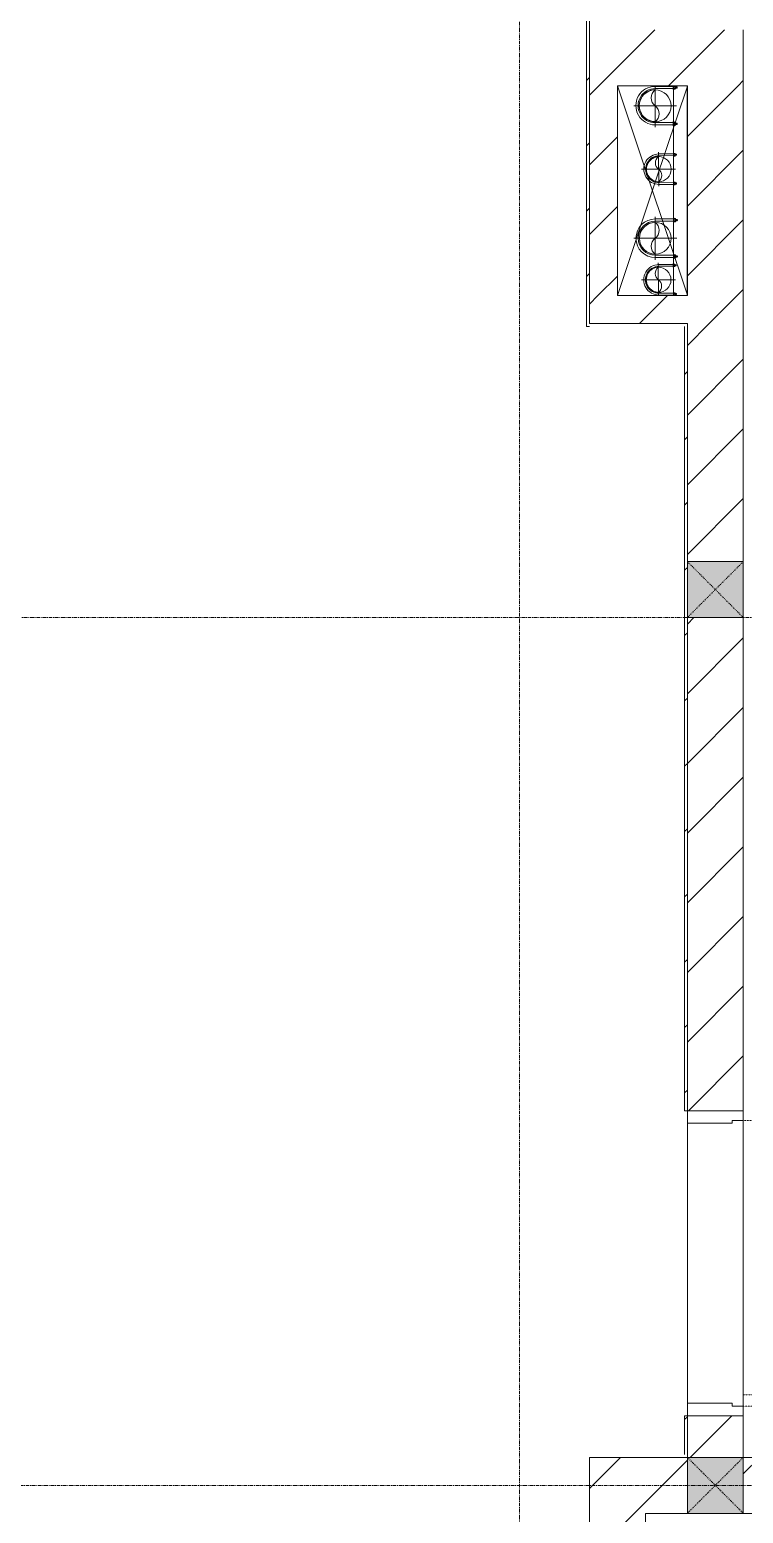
# Model space of a CAD drawing. Header units: millimetres. Extents: x 5359 to 218750, y -16347 to 109893.
# Drawn here: x 116502 to 119053, y 45237 to 50537 of the extents above; entities that cross this region are included whole.
import ezdxf

# ---------------------------------------------------------------- set-up
doc = ezdxf.new("R2010")
doc.units = ezdxf.units.MM
for name, pattern in [('Dash', [6, 3, -3]), ('Grid Line', [22.225, 12.7, -3.175, 3.175, -3.175]), ('IMPORT-CENTER _3_', [10.16, 6.35, -1.27, 1.27, -1.27]), ('NET VAN', [1.06, 0.53, -0.53])]:
    doc.linetypes.add(name, pattern=pattern)
for name, color, linetype, lineweight in [('0-1', 7, 'Continuous', 5), ('0-2', 9, 'Continuous', 9), ('A-DETL-GENF-2', 9, 'NET VAN', 9), ('A-DOOR', 31, 'Continuous', 9), ('A-DOOR-FRAM', 31, 'Continuous', 9), ('A-FLOR', 192, 'Continuous', 9), ('A-FLOR-1', 9, 'Continuous', 9), ('A-WALL', 113, 'Continuous', 9), ('A-WALL-3', 113, 'Continuous', 18), ('A-WALL-PATT-3', 111, 'Continuous', 9), ('G-IMPT', 8, 'Continuous', 9), ('G-IMPT-1', 8, 'IMPORT-CENTER _3_', 9), ('I-WALL-3', 2, 'Continuous', 18), ('M-EQPM', 50, 'Continuous', 9), ('S-COLS', 52, 'Continuous', 9), ('S-COLS-1', 253, 'Continuous', 5), ('S-COLS-4', 52, 'Continuous', 18), ('S-COLS-5', 52, 'Dash', 9), ('S-COLS-HDLN', 52, 'Dash', 9), ('S-GRID-1', 1, 'Grid Line', 9)]:
    doc.layers.add(name, color=color, linetype=linetype, lineweight=lineweight)
pattern_1 = [(45, (0, 0), (-124.4508, 124.4508), [])]
pattern_2 = [(45, (0, 0), (-116.67262, 116.67262), [])]

# ---------------------------------------------------------------- blocks, each defined once
blk = doc.blocks.new('NCV_TKTC_TANG 1_rvt-1-TKCS_MB ĐỊNH VỊ CỔNG-HÀNG RÀO')
at = {"layer": 'A-FLOR-1'}
blk.add_line((118852.7, 46630.3), (118852.7, 45630.3), dxfattribs=at)
blk = doc.blocks.new('TKTC_XREF_251221_MB TANG 1 - TKTC_XREF_260130_MB TANG 1_dwg_CUM U_DN100-V198-TKCS_MB ĐỊNH VỊ CỔNG-HÀNG RÀO')
at = {"layer": 'G-IMPT'}
blk.add_hatch(color=256, dxfattribs=at).paths.add_polyline_path([(0, -61), (0, -57), (14.8, -55.1), (28.5, -49.4), (40.3, -40.3), (49.4, -28.5), (55.1, -14.8), (57, 0), (55.1, 14.8), (49.4, 28.5), (40.3, 40.3), (28.5, 49.4), (14.8, 55.1), (0, 57), (0, 61), (15.8, 58.9), (30.5, 52.8), (43.1, 43.1), (52.8, 30.5), (58.9, 15.8), (61, 0), (58.9, -15.8), (52.8, -30.5), (43.1, -43.1), (30.5, -52.8), (15.8, -58.9)])
for p, q in [((-72.7, 69.3), (-72.7, 60.7)), ((-66.9, 67.9), (-71.7, 67.9)), ((-65, 69), (0, 69)), ((-79.1, 66.6), (-79.1, 63.4)), ((-76.6, 66.6), (-76.6, 63.4)), ((-74.6, 66.6), (-74.6, 63.4)), ((-66.9, 62.1), (-71.7, 62.1)), ((-79.1, -63.4), (-79.1, -66.6)), ((-76.6, -63.4), (-76.6, -66.6)), ((-74.6, -63.4), (-74.6, -66.6)), ((-72.7, -60.7), (-72.7, -69.3)), ((-66.9, -62.1), (-71.7, -62.1)), ((-66.9, -67.9), (-71.7, -67.9)), ((-66.9, -72.7), (-66.9, -70.8)), ((-65, -69), (0, -69))]:
    blk.add_line(p, q, dxfattribs=at)
at = {"layer": 'G-IMPT', "flags": 128}
for points in [[(-72.7, 67.6), (-78.1, 67.6), (-78.1, 62.4), (-72.7, 62.4)], [(-71.7, 59.2), (-66.9, 59.2), (-66.9, 70.8), (-71.7, 70.8)], [(-66.9, 70.8), (-66.9, 72.7), (-65, 72.7), (-65, 57.3), (-66.9, 57.3), (-66.9, 59.2)], [(-65, 61), (0, 61), (0, 57)], [(-72.7, -62.4), (-78.1, -62.4), (-78.1, -67.6), (-72.7, -67.6)], [(-71.7, -70.8), (-66.9, -70.8), (-66.9, -59.2), (-71.7, -59.2)], [(-66.9, -59.2), (-66.9, -57.3), (-65, -57.3), (-65, -72)], [(-65, -61), (0, -61), (0, -57)]]:
    blk.add_lwpolyline(points, dxfattribs=at)
at = {"layer": 'G-IMPT'}
for centre, radius, start, end in [((-78.1, 66.6), 0.96, 90, 180), ((-71.1, 69.3), 1.56, 112.61986, 247.38014), ((-67.9, 65), 4.8, 143.1301, 216.8699), ((0, 0), 69, 270, 90), ((-78.1, 63.4), 0.96, 180, 270), ((-71.1, 60.7), 1.56, 112.61986, 247.38014), ((0, 0), 61, 270, 90), ((0, 0), 57, 270, 90), ((-78.1, -63.4), 0.96, 90, 180), ((-78.1, -66.6), 0.96, 180, 270), ((-71.1, -60.7), 1.56, 112.61986, 247.38014), ((-67.9, -65), 4.8, 143.1301, 216.8699), ((-71.1, -69.3), 1.56, 112.61986, 247.38014)]:
    blk.add_arc(centre, radius, start, end, dxfattribs=at)
blk = doc.blocks.new('TKTC_XREF_251221_MB TANG 1 - TKTC_XREF_260130_MB TANG 1_dwg_$cc-V199-TKCS_MB ĐỊNH VỊ CỔNG-HÀNG RÀO')
at = {"layer": 'G-IMPT'}
blk.add_circle((0, 0), 0.5, dxfattribs=at)
for centre, radius, start, end in [((0, 0), 0.5, 90, 270), ((0.188, 0.25), 0.313, 126.8699, 233.1301), ((-0.188, -0.25), 0.313, 306.8699, 53.1301)]:
    blk.add_arc(centre, radius, start, end, dxfattribs=at)
at = {"layer": 'G-IMPT-1'}
for p, q in [((0, -0.628), (0, 0.673)), ((-0.673, 0), (0.673, 0))]:
    blk.add_line(p, q, dxfattribs=at)
blk = doc.blocks.new('TKTC_XREF_251221_MB TANG 1 - TKTC_XREF_260130_MB TANG 1_dwg_$cc-4202122-TKCS_MB ĐỊNH VỊ CỔNG-HÀNG RÀO')
at = {"layer": 'G-IMPT'}
blk.add_circle((0, 0), 0.5, dxfattribs=at)
for centre, radius, start, end in [((0, 0), 0.5, 90, 270), ((0.188, 0.25), 0.313, 126.8699, 233.1301), ((-0.188, -0.25), 0.313, 306.8699, 53.1301)]:
    blk.add_arc(centre, radius, start, end, dxfattribs=at)
at = {"layer": 'G-IMPT-1'}
for p, q in [((0, -0.673), (0, 0.673)), ((-0.673, 0), (0.673, 0))]:
    blk.add_line(p, q, dxfattribs=at)
blk = doc.blocks.new('TKTC_XREF_251221_MB TANG 1 - TKTC_XREF_260130_MB TANG 1_dwg_CUM U_DN100-4202112-TKCS_MB ĐỊNH VỊ CỔNG-HÀNG RÀO')
at = {"layer": 'G-IMPT'}
blk.add_hatch(color=256, dxfattribs=at).paths.add_polyline_path([(0, 61), (0, 57), (14.8, 55.1), (28.5, 49.4), (40.3, 40.3), (49.4, 28.5), (55.1, 14.8), (57, 0), (55.1, -14.8), (49.4, -28.5), (40.3, -40.3), (28.5, -49.4), (14.8, -55.1), (0, -57), (0, -61), (15.8, -58.9), (30.5, -52.8), (43.1, -43.1), (52.8, -30.5), (58.9, -15.8), (61, 0), (58.9, 15.8), (52.8, 30.5), (43.1, 43.1), (30.5, 52.8), (15.8, 58.9)])
for p, q in [((-79.1, 66.6), (-79.1, 63.4)), ((-76.6, 66.6), (-76.6, 63.4)), ((-74.6, 66.6), (-74.6, 63.4)), ((-72.7, 69.3), (-72.7, 60.7)), ((-66.9, 67.9), (-71.7, 67.9)), ((-66.9, 62.1), (-71.7, 62.1)), ((-65, 69), (0, 69)), ((-79.1, -63.4), (-79.1, -66.6)), ((-76.6, -63.4), (-76.6, -66.6)), ((-74.6, -63.4), (-74.6, -66.6)), ((-72.7, -60.7), (-72.7, -69.3)), ((-66.9, -62.1), (-71.7, -62.1)), ((-66.9, -67.9), (-71.7, -67.9)), ((-65, -69), (0, -69))]:
    blk.add_line(p, q, dxfattribs=at)
at = {"layer": 'G-IMPT', "flags": 128}
for points in [[(-72.7, 67.6), (-78.1, 67.6), (-78.1, 62.4), (-72.7, 62.4)], [(-71.7, 59.2), (-66.9, 59.2), (-66.9, 70.8), (-71.7, 70.8)], [(-66.9, 70.8), (-66.9, 72.7), (-65, 72.7), (-65, 57.3), (-66.9, 57.3), (-66.9, 59.2)], [(-65, 61), (0, 61), (0, 57)], [(-72.7, -62.4), (-78.1, -62.4), (-78.1, -67.6), (-72.7, -67.6)], [(-71.7, -70.8), (-66.9, -70.8), (-66.9, -59.2), (-71.7, -59.2)], [(-66.9, -59.2), (-66.9, -57.3), (-65, -57.3), (-65, -72.7), (-66.9, -72.7), (-66.9, -70.8)], [(-65, -61), (0, -61), (0, -57)]]:
    blk.add_lwpolyline(points, dxfattribs=at)
at = {"layer": 'G-IMPT'}
for centre, radius, start, end in [((-78.1, 66.6), 0.96, 90, 180), ((-78.1, 63.4), 0.96, 180, 270), ((-71.1, 69.3), 1.56, 112.6199, 247.3801), ((-67.9, 65), 4.8, 143.1301, 216.8699), ((-71.1, 60.7), 1.56, 112.6199, 247.3801), ((0, 0), 69, 270, 90), ((0, 0), 61, 270, 90), ((0, 0), 57, 270, 90), ((-78.1, -63.4), 0.96, 90, 180), ((-78.1, -66.6), 0.96, 180, 270), ((-71.1, -60.7), 1.56, 112.6199, 247.3801), ((-67.9, -65), 4.8, 143.1301, 216.8699), ((-71.1, -69.3), 1.56, 112.6199, 247.3801)]:
    blk.add_arc(centre, radius, start, end, dxfattribs=at)
blk = doc.blocks.new('TKTC_XREF_251221_MB TANG 1 - TKTC_XREF_260130_MB TANG 1_dwg_CUM U_DN100-V200-TKCS_MB ĐỊNH VỊ CỔNG-HÀNG RÀO')
at = {"layer": 'G-IMPT'}
blk.add_hatch(color=256, dxfattribs=at).paths.add_polyline_path([(0, 61), (0, 57), (14.8, 55.1), (28.5, 49.4), (40.3, 40.3), (49.4, 28.5), (55.1, 14.8), (57, 0), (55.1, -14.8), (49.4, -28.5), (40.3, -40.3), (28.5, -49.4), (14.8, -55.1), (0, -57), (0, -61), (15.8, -58.9), (30.5, -52.8), (43.1, -43.1), (52.8, -30.5), (58.9, -15.8), (61, 0), (58.9, 15.8), (52.8, 30.5), (43.1, 43.1), (30.5, 52.8), (15.8, 58.9)])
for p, q in [((-79.1, 66.6), (-79.1, 63.4)), ((-76.6, 66.6), (-76.6, 63.4)), ((-74.6, 66.6), (-74.6, 63.4)), ((-72.7, 69.3), (-72.7, 60.7)), ((-66.9, 67.9), (-71.7, 67.9)), ((-66.9, 62.1), (-71.7, 62.1)), ((-65, 69), (0, 69)), ((-79.1, -63.4), (-79.1, -66.6)), ((-76.6, -63.4), (-76.6, -66.6)), ((-74.6, -63.4), (-74.6, -66.6)), ((-72.7, -60.7), (-72.7, -69.3)), ((-66.9, -62.1), (-71.7, -62.1)), ((-66.9, -67.9), (-71.7, -67.9)), ((-65, -69), (0, -69))]:
    blk.add_line(p, q, dxfattribs=at)
at = {"layer": 'G-IMPT', "flags": 128}
for points in [[(-72.7, 67.6), (-78.1, 67.6), (-78.1, 62.4), (-72.7, 62.4)], [(-71.7, 59.2), (-66.9, 59.2), (-66.9, 70.8), (-71.7, 70.8)], [(-66.9, 70.8), (-66.9, 72.7), (-65, 72.7), (-65, 57.3), (-66.9, 57.3), (-66.9, 59.2)], [(-65, 61), (0, 61), (0, 57)], [(-72.7, -62.4), (-78.1, -62.4), (-78.1, -67.6), (-72.7, -67.6)], [(-71.7, -70.8), (-66.9, -70.8), (-66.9, -59.2), (-71.7, -59.2)], [(-66.9, -59.2), (-66.9, -57.3), (-65, -57.3), (-65, -71.5)], [(-65, -61), (0, -61), (0, -57)]]:
    blk.add_lwpolyline(points, dxfattribs=at)
at = {"layer": 'G-IMPT'}
for centre, radius, start, end in [((-78.1, 66.6), 0.96, 90, 180), ((-78.1, 63.4), 0.96, 180, 270), ((-71.1, 69.3), 1.56, 112.6199, 247.3801), ((-67.9, 65), 4.8, 143.1301, 216.8699), ((-71.1, 60.7), 1.56, 112.6199, 247.3801), ((0, 0), 69, 270, 90), ((0, 0), 61, 270, 90), ((0, 0), 57, 270, 90), ((-78.1, -63.4), 0.96, 90, 180), ((-78.1, -66.6), 0.96, 180, 270), ((-71.1, -60.7), 1.56, 112.6199, 247.3801), ((-67.9, -65), 4.8, 143.1301, 216.8699), ((-71.1, -69.3), 1.56, 112.6199, 247.3801)]:
    blk.add_arc(centre, radius, start, end, dxfattribs=at)
blk = doc.blocks.new('TKTC_XREF_251221_MB TANG 1 - TKTC_XREF_260130_MB TANG 1_dwg_$cc-V201-TKCS_MB ĐỊNH VỊ CỔNG-HÀNG RÀO')
at = {"layer": 'G-IMPT'}
blk.add_circle((0, 0), 0.5, dxfattribs=at)
for centre, radius, start, end in [((0, 0), 0.5, 90, 270), ((0.188, 0.25), 0.313, 126.8699, 233.1301), ((-0.188, -0.25), 0.313, 306.8699, 53.1301)]:
    blk.add_arc(centre, radius, start, end, dxfattribs=at)
at = {"layer": 'G-IMPT-1'}
for p, q in [((0, -0.673), (0, 0.635)), ((-0.673, 0), (0.673, 0))]:
    blk.add_line(p, q, dxfattribs=at)
blk = doc.blocks.new('TKTC_XREF_251221_MB TANG 1 - TKTC_XREF_260130_MB TANG 1_dwg_CUM U_DN100-4202115-TKCS_MB ĐỊNH VỊ CỔNG-HÀNG RÀO')
at = {"layer": 'G-IMPT'}
blk.add_hatch(color=256, dxfattribs=at).paths.add_polyline_path([(0, -61), (0, -57), (14.8, -55.1), (28.5, -49.4), (40.3, -40.3), (49.4, -28.5), (55.1, -14.8), (57, 0), (55.1, 14.8), (49.4, 28.5), (40.3, 40.3), (28.5, 49.4), (14.8, 55.1), (0, 57), (0, 61), (15.8, 58.9), (37.7, 47.3), (43.1, 43.1), (52.8, 30.5), (58.9, 15.8), (61, 0), (58.9, -15.8), (52.8, -30.5), (43.1, -43.1), (30.5, -52.8), (15.8, -58.9)])
for p, q in [((-72.7, 69.3), (-72.7, 60.7)), ((-66.9, 67.9), (-71.7, 67.9)), ((-65, 69), (0, 69)), ((-79.1, 66.6), (-79.1, 63.4)), ((-76.6, 66.6), (-76.6, 63.4)), ((-74.6, 66.6), (-74.6, 63.4)), ((-66.9, 62.1), (-71.7, 62.1)), ((-79.1, -63.4), (-79.1, -66.6)), ((-76.6, -63.4), (-76.6, -66.6)), ((-74.6, -63.4), (-74.6, -66.6)), ((-72.7, -60.7), (-72.7, -69.3)), ((-66.9, -62.1), (-71.7, -62.1)), ((-66.9, -67.9), (-71.7, -67.9)), ((-65, -69), (0, -69))]:
    blk.add_line(p, q, dxfattribs=at)
at = {"layer": 'G-IMPT', "flags": 128}
for points in [[(-72.7, 67.6), (-78.1, 67.6), (-78.1, 62.4), (-72.7, 62.4)], [(-71.7, 59.2), (-66.9, 59.2), (-66.9, 70.8), (-71.7, 70.8)], [(-66.9, 70.8), (-66.9, 72.7), (-65, 72.7), (-65, 57.3), (-66.9, 57.3), (-66.9, 59.2)], [(-65, 61), (0, 61), (0, 57)], [(-72.7, -62.4), (-78.1, -62.4), (-78.1, -67.6), (-72.7, -67.6)], [(-71.7, -70.8), (-66.9, -70.8), (-66.9, -59.2), (-71.7, -59.2)], [(-66.9, -59.2), (-66.9, -57.3), (-65, -57.3), (-65, -72.7), (-66.9, -72.7), (-66.9, -70.8)], [(-65, -61), (0, -61), (0, -57)]]:
    blk.add_lwpolyline(points, dxfattribs=at)
at = {"layer": 'G-IMPT'}
for centre, radius, start, end in [((-78.1, 66.6), 0.96, 90, 180), ((-71.1, 69.3), 1.56, 112.61986, 247.38014), ((-67.9, 65), 4.8, 143.1301, 216.8699), ((0, 0), 69, 270, 90), ((-78.1, 63.4), 0.96, 180, 270), ((-71.1, 60.7), 1.56, 112.61986, 247.38014), ((0, 0), 61, 270, 90), ((0, 0), 57, 270, 90), ((-78.1, -63.4), 0.96, 90, 180), ((-78.1, -66.6), 0.96, 180, 270), ((-71.1, -60.7), 1.56, 112.61986, 247.38014), ((-67.9, -65), 4.8, 143.1301, 216.8699), ((-71.1, -69.3), 1.56, 112.61986, 247.38014)]:
    blk.add_arc(centre, radius, start, end, dxfattribs=at)
blk = doc.blocks.new('TKTC_XREF_251221_MB TANG 1 - TKTC_XREF_260130_MB TANG 1_dwg_$cc-4202118-TKCS_MB ĐỊNH VỊ CỔNG-HÀNG RÀO')
at = {"layer": 'G-IMPT'}
blk.add_circle((0, 0), 0.5, dxfattribs=at)
for centre, radius, start, end in [((0, 0), 0.5, 90, 270), ((0.188, 0.25), 0.313, 126.8699, 233.1301), ((-0.188, -0.25), 0.313, 306.8699, 53.1301)]:
    blk.add_arc(centre, radius, start, end, dxfattribs=at)
at = {"layer": 'G-IMPT-1'}
for p, q in [((0, -0.673), (0, 0.673)), ((-0.673, 0), (0.673, 0))]:
    blk.add_line(p, q, dxfattribs=at)
blk = doc.blocks.new('TKTC_XREF_251221_MB TANG 1 - TKTC_XREF_260130_MB TANG 1_dwg-4202109-TKCS_MB ĐỊNH VỊ CỔNG-HÀNG RÀO')
at = {"layer": 'G-IMPT'}
for p, q in [((-84349.1, -351759.7), (-84349.1, -351009.7)), ((-84299.3, -351009.5), (-84299.3, -351759.7))]:
    blk.add_line(p, q, dxfattribs=at)
for name, p, xscale, yscale, zscale, rotation in [('TKTC_XREF_251221_MB TANG 1 - TKTC_XREF_260130_MB TANG 1_dwg_$cc-V201-TKCS_MB ĐỊNH VỊ CỔNG-HÀNG RÀO', (-84414.4, -351081.9), 113.7150000000091, 113.7150000000091, 113.7150000000091, 359.9990086636432), ('TKTC_XREF_251221_MB TANG 1 - TKTC_XREF_260130_MB TANG 1_dwg_CUM U_DN100-V200-TKCS_MB ĐỊNH VỊ CỔNG-HÀNG RÀO', (-84414.4, -351081), 0.9975000000000005, 0.9975000000000005, 0.9975000000000005, 180.000991338195), ('TKTC_XREF_251221_MB TANG 1 - TKTC_XREF_260130_MB TANG 1_dwg_$cc-4202118-TKCS_MB ĐỊNH VỊ CỔNG-HÀNG RÀO', (-84402.1, -351308.1), 90.00000000005107, 90.00000000005107, 90.00000000005107, 0.3740267799372842), ('TKTC_XREF_251221_MB TANG 1 - TKTC_XREF_260130_MB TANG 1_dwg_CUM U_DN100-4202112-TKCS_MB ĐỊNH VỊ CỔNG-HÀNG RÀO', (-84413.9, -351554.8), 0.9974999999999965, 0.9974999999999965, 0.9974999999999965, 180.0009913385626), ('TKTC_XREF_251221_MB TANG 1 - TKTC_XREF_260130_MB TANG 1_dwg_$cc-V199-TKCS_MB ĐỊNH VỊ CỔNG-HÀNG RÀO', (-84402.7, -351703.2), 90.00000000005107, 90.00000000005107, 90.00000000005107, 0.3740267799372842)]:
    blk.add_blockref(name, p, dxfattribs=dict(xscale=xscale, yscale=yscale, zscale=zscale, rotation=rotation))
at = {"extrusion": (0, 0, -1)}
for name, p, xscale, yscale, zscale, rotation in [('TKTC_XREF_251221_MB TANG 1 - TKTC_XREF_260130_MB TANG 1_dwg_CUM U_DN100-4202115-TKCS_MB ĐỊNH VỊ CỔNG-HÀNG RÀO', (84400.2, -351308.1), 0.7894736842105242, 0.7894736842105242, -0.7894736842105242, 359.6259732184666), ('TKTC_XREF_251221_MB TANG 1 - TKTC_XREF_260130_MB TANG 1_dwg_$cc-4202122-TKCS_MB ĐỊNH VỊ CỔNG-HÀNG RÀO', (84413.9, -351554.8), 113.7150000000092, 113.7150000000092, -113.7150000000092, 179.9990086636432), ('TKTC_XREF_251221_MB TANG 1 - TKTC_XREF_260130_MB TANG 1_dwg_CUM U_DN100-V198-TKCS_MB ĐỊNH VỊ CỔNG-HÀNG RÀO', (84400.8, -351703.2), 0.7894736842105242, 0.7894736842105242, -0.7894736842105242, 359.6259732184666)]:
    blk.add_blockref(name, p, dxfattribs=dict(at, xscale=xscale, yscale=yscale, zscale=zscale, rotation=rotation))
blk = doc.blocks.new('TKTC_XREF_251221_MB TANG 1 - TKTC_XREF_251221_MB TANG 1-2038492-TKCS_MB ĐỊNH VỊ CỔNG-HÀNG RÀO')
blk.add_blockref('TKTC_XREF_251221_MB TANG 1 - TKTC_XREF_260130_MB TANG 1_dwg-4202109-TKCS_MB ĐỊNH VỊ CỔNG-HÀNG RÀO', (169499.1, 384109.7))
blk = doc.blocks.new('FD_05 - FD_05-1000x2200mm-835434-TKCS_MB ĐỊNH VỊ CỔNG-HÀNG RÀO')
at = {"layer": 'A-DETL-GENF-2'}
for p, q in [((470, 100), (470, 1120)), ((470, 1120), (510, 1120)), ((510, 1120), (510, 100)), ((510, 100), (470, 100))]:
    blk.add_line(p, q, dxfattribs=at)
blk.add_arc((510, 100), 1020, 92.2475, 180, dxfattribs=at)
at = {"layer": 'A-DOOR-FRAM'}
for p, q in [((-510, 100), (-545, 100)), ((-545, 100), (-545, -100)), ((-510, 60), (-510, 100)), ((-500, 60), (-510, 60)), ((-500, -100), (-500, 60)), ((510, 60), (500, 60)), ((500, 60), (500, -100)), ((545, 100), (510, 100)), ((510, 100), (510, 60)), ((545, -100), (545, 100)), ((-545, -100), (-500, -100)), ((500, -100), (545, -100))]:
    blk.add_line(p, q, dxfattribs=at)
blk = doc.blocks.new('G1_SOF - BO TRU - 200x200-3051103-TKCS_MB ĐỊNH VỊ CỔNG-HÀNG RÀO')
at = {"layer": 'S-COLS-HDLN'}
for p, q in [((-100, -100), (100, 100)), ((100, -100), (-100, 100))]:
    blk.add_line(p, q, dxfattribs=at)

msp = doc.modelspace()

# ---------------------------------------------------------------- hatches: boundary and pattern name
at = {"layer": 'A-WALL-PATT-3'}
h = msp.add_hatch(dxfattribs=at)
h.set_pattern_fill('FP_32', color=256, style=0, pattern_type=2)
h.set_pattern_definition(pattern_2)
h.paths.add_polyline_path([(118502.5, 49476.9), (118502.5, 53646.9), (118492.5, 53646.9), (118492.5, 49476.9)])
h = msp.add_hatch(dxfattribs=at)
h.set_pattern_fill('FP_1', color=256, style=0, pattern_type=2)
h.set_pattern_definition(pattern_1)
h.paths.add_polyline_path([(118602.5, 50336.9), (119052.5, 50336.9), (119052.5, 50536.9), (118502.5, 50536.9), (118502.5, 50336.9), (118534.3, 50336.9)])
h = msp.add_hatch(dxfattribs=at)
h.set_pattern_fill('FP_1', color=256, style=0, pattern_type=2)
h.set_pattern_definition(pattern_1)
h.paths.add_polyline_path([(118534.3, 49586.9), (118602.5, 49586.9), (118602.5, 50336.9), (118502.5, 50336.9), (118502.5, 49586.9)])
h = msp.add_hatch(dxfattribs=at)
h.set_pattern_fill('FP_1', color=256, style=0, pattern_type=2)
h.set_pattern_definition(pattern_1)
h.paths.add_polyline_path([(118852.5, 49486.9), (119052.5, 49486.9), (119052.5, 50336.9), (118852.5, 50336.9), (118852.5, 49586.9)])
h = msp.add_hatch(dxfattribs=at)
h.set_pattern_fill('FP_1', color=256, style=0, pattern_type=2)
h.set_pattern_definition(pattern_1)
h.paths.add_polyline_path([(118534.3, 49486.9), (118852.5, 49486.9), (118852.5, 49586.9), (118502.5, 49586.9), (118502.5, 49486.9)])
h = msp.add_hatch(dxfattribs=at)
h.set_pattern_fill('FP_32', color=256, style=0, pattern_type=2)
h.set_pattern_definition(pattern_2)
h.paths.add_polyline_path([(118852.5, 45436.9), (118852.5, 45585.3), (118842.5, 45583.1), (118842.5, 45436.9)])
h.paths.add_polyline_path([(118842.5, 46675.3), (118852.5, 46675.3), (118852.5, 49486.9), (118842.5, 49486.9), (118842.5, 46772.8)])
h = msp.add_hatch(dxfattribs=at)
h.set_pattern_fill('FP_1', color=256, style=0, pattern_type=2)
h.set_pattern_definition(pattern_1)
h.paths.add_polyline_path([(118852.5, 45436.9), (119052.5, 45436.9), (119052.5, 45585.3), (118852.5, 45585.3)])
h.paths.add_polyline_path([(118852.5, 46675.3), (119052.5, 46675.3), (119052.5, 48436.9), (118852.5, 48436.9), (118852.5, 46772.8)])
h.paths.add_polyline_path([(118852.5, 48636.9), (119052.5, 48636.9), (119052.5, 49486.9), (118852.5, 49486.9), (118852.5, 48745.3)])
h = msp.add_hatch(dxfattribs=at)
h.set_pattern_fill('FP_1', color=256, style=0, pattern_type=2)
h.set_pattern_definition(pattern_1)
h.paths.add_polyline_path([(121560.4, 45236.9), (122052.6, 45236.9), (122052.6, 45436.9), (119052.5, 45436.9), (119052.5, 45236.9), (119139.5, 45236.9)])
h.paths.add_polyline_path([(118502.5, 45236.9), (118852.5, 45236.9), (118852.5, 45436.9), (118502.5, 45436.9)])
h = msp.add_hatch(dxfattribs=at)
h.set_pattern_fill('FP_1', color=256, style=0, pattern_type=2)
h.set_pattern_definition(pattern_1)
h.paths.add_polyline_path([(118534.3, 42336.9), (118702.6, 42336.9), (118702.6, 45236.9), (118502.6, 45236.9), (118502.6, 42336.9)])
at = {"layer": 'S-COLS-1'}
for points in [[(118852.5, 48436.9), (119052.5, 48436.9), (119052.5, 48636.9), (118852.5, 48636.9)], [(118852.5, 45236.9), (119052.5, 45236.9), (119052.5, 45436.9), (118852.5, 45436.9)]]:
    msp.add_hatch(color=256, dxfattribs=at).paths.add_polyline_path(points)

# ---------------------------------------------------------------- linework, layer by layer
at = {"layer": '0-2'}
for p, q in [((118704.1, 50032.5), (118602.5, 50336.9)), ((118738.8, 49995.2), (118852.5, 50335.7)), ((118710.2, 50014.3), (118704.1, 50032.5)), ((118602.5, 49586.9), (118737.9, 49992.5)), ((118852.5, 49588.2), (118710.2, 50014.3)), ((118737.9, 49992.5), (118738.8, 49995.2))]:
    msp.add_line(p, q, dxfattribs=at)
at = {"layer": 'A-FLOR'}
msp.add_line((118502.5, 42336.9), (118502.5, 45236.9), dxfattribs=at)
at = {"layer": 'A-WALL'}
for p, q in [((118852.5, 49486.9), (118852.5, 48636.9)), ((118852.5, 48636.9), (119052.5, 48636.9)), ((118852.5, 48436.9), (118852.5, 46675.3)), ((119052.5, 48436.9), (118852.5, 48436.9)), ((119052.5, 46640.3), (119052.5, 45620.3)), ((118852.5, 45630.3), (118852.5, 46630.3)), ((118852.5, 45236.9), (118852.5, 45585.3)), ((118842.5, 45436.9), (118502.5, 45436.9)), ((118502.5, 45436.9), (118502.5, 45236.9)), ((118852.5, 45436.9), (119052.5, 45436.9)), ((119052.5, 45436.9), (119052.5, 45236.9))]:
    msp.add_line(p, q, dxfattribs=at)
at = {"layer": 'A-WALL-3'}
for p, q in [((119052.5, 48636.9), (119052.5, 50536.9)), ((118602.5, 49586.9), (118602.5, 50336.9)), ((118602.5, 50336.9), (118852.5, 50336.9)), ((118852.5, 50336.9), (118852.5, 49586.9)), ((118852.5, 49586.9), (118602.5, 49586.9)), ((118502.5, 49486.9), (118842.5, 49486.9)), ((119052.5, 46675.3), (119052.5, 48436.9)), ((119052.5, 45436.9), (119052.5, 45585.3)), ((118852.5, 45436.9), (118842.5, 45436.9)), ((122052.6, 45436.9), (119052.5, 45436.9)), ((118502.6, 45236.9), (118502.6, 42336.9)), ((118702.6, 45236.9), (118852.5, 45236.9)), ((118702.6, 42336.9), (118702.6, 45236.9)), ((119052.5, 45236.9), (122052.6, 45236.9))]:
    msp.add_line(p, q, dxfattribs=at)
at = {"layer": 'I-WALL-3'}
for p, q in [((118492.5, 53646.9), (118492.5, 49476.9)), ((118502.5, 49486.9), (118502.5, 53436.9)), ((118492.5, 49476.9), (118502.5, 49476.9)), ((118852.5, 49486.9), (118842.5, 49486.9)), ((118842.5, 49476.9), (118842.5, 46675.3)), ((118852.5, 48436.9), (118852.5, 48636.9)), ((118842.5, 46675.3), (118852.5, 46675.3)), ((118852.5, 45585.3), (118842.5, 45585.3)), ((118842.5, 45585.3), (118842.5, 45446.9)), ((118842.5, 45436.9), (118852.5, 45436.9))]:
    msp.add_line(p, q, dxfattribs=at)
at = {"layer": 'S-COLS'}
for p, q in [((119052.5, 48636.9), (118852.5, 48636.9)), ((118852.5, 48436.9), (119052.5, 48436.9)), ((119052.5, 45436.9), (118852.5, 45436.9)), ((118852.5, 45436.9), (118852.5, 45236.9)), ((119052.5, 45236.9), (119052.5, 45436.9))]:
    msp.add_line(p, q, dxfattribs=at)
at = {"layer": 'S-COLS-4'}
for p, q in [((118852.5, 48636.9), (118852.5, 48436.9)), ((119052.5, 48436.9), (119052.5, 48636.9)), ((118852.5, 45236.9), (119052.5, 45236.9))]:
    msp.add_line(p, q, dxfattribs=at)
at = {"layer": 'S-GRID-1'}
for p, q in [((118252.6, 13102.5), (118252.6, 80482.7)), ((135474.6, 48436.9), (24837.1, 48436.9)), ((132680.6, 45336.9), (27631.1, 45336.9))]:
    msp.add_line(p, q, dxfattribs=at)

# ---------------------------------------------------------------- block references
at = {"layer": '0-1'}
msp.add_blockref('NCV_TKTC_TANG 1_rvt-1-TKCS_MB ĐỊNH VỊ CỔNG-HÀNG RÀO', (0, 0), dxfattribs=at)
at = {"layer": 'A-DOOR', "rotation": 270.0000000000001}
msp.add_blockref('FD_05 - FD_05-1000x2200mm-835434-TKCS_MB ĐỊNH VỊ CỔNG-HÀNG RÀO', (118952.5, 46130.3), dxfattribs=at)
at = {"layer": 'M-EQPM'}
msp.add_blockref('TKTC_XREF_251221_MB TANG 1 - TKTC_XREF_251221_MB TANG 1-2038492-TKCS_MB ĐỊNH VỊ CỔNG-HÀNG RÀO', (33652.6, 17236.9), dxfattribs=at)
at = {"layer": 'S-COLS-5', "rotation": 180}
for p in [(118952.5, 48536.9), (118952.5, 45336.9)]:
    msp.add_blockref('G1_SOF - BO TRU - 200x200-3051103-TKCS_MB ĐỊNH VỊ CỔNG-HÀNG RÀO', p, dxfattribs=at)

doc.saveas('drawing.dxf')
